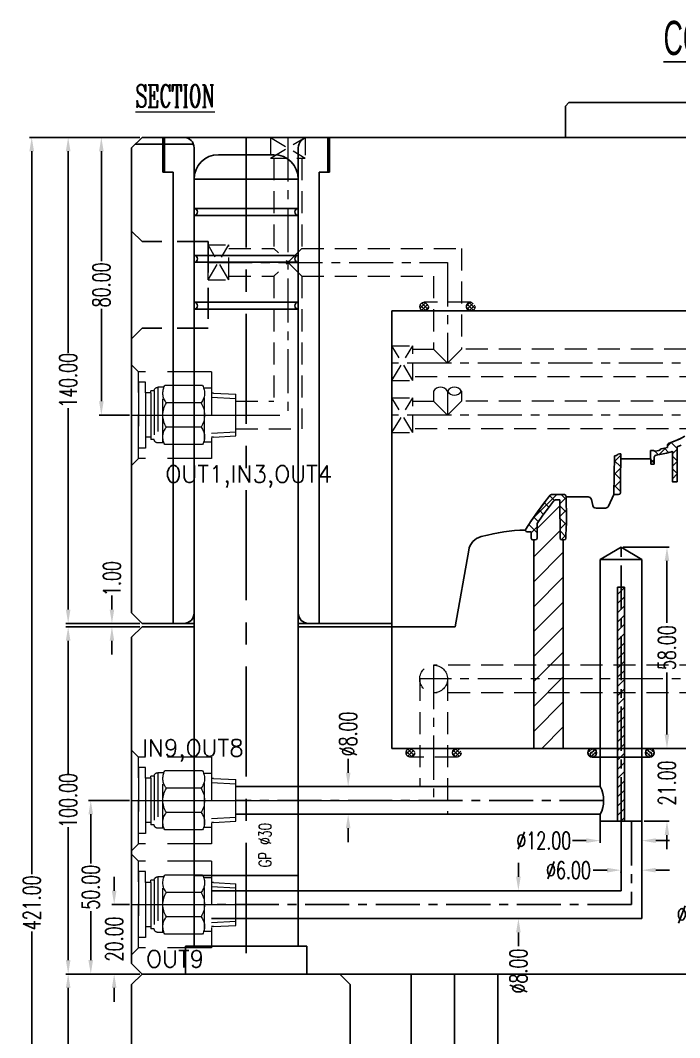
# Model space of a CAD drawing. Header units: inches. Extents: x 157915 to 159347, y -49911 to -48898.
# Drawn here: x 158451.1 to 158641.1, y -49717.4 to -49424.4 of the extents above; entities that cross this region are included whole.
import ezdxf
from ezdxf.enums import TextEntityAlignment as Align

# ---------------------------------------------------------------- set-up
doc = ezdxf.new("R2010")
doc.units = ezdxf.units.IN
doc.header["$LTSCALE"] = 2
doc.header["$MEASUREMENT"] = 0
doc.header["$PDMODE"] = 3
doc.header["$PDSIZE"] = 0.3125
for name, pattern in [('ACAD_ISO08W100', [36, 24, -3, 6, -3]), ('CENTER', [50.8, 31.75, -6.35, 6.35, -6.35]), ('DASHED2', [0.375, 0.25, -0.125]), ('HIDDEN', [9.525, 6.35, -3.175])]:
    doc.linetypes.add(name, pattern=pattern)
doc.layers.get('0').update_dxf_attribs({"linetype": 'CONTINUOUS'})
doc.layers.get('Defpoints').update_dxf_attribs({"linetype": 'CONTINUOUS'})
for name, color, linetype in [('5', 5, 'CONTINUOUS'), ('CAV-COR', 1, 'CONTINUOUS'), ('CL', 1, 'ACAD_ISO08W100'), ('COOL', 171, 'CONTINUOUS'), ('text', 7, 'CONTINUOUS'), ('wr1', 97, 'DASHED2'), ('WT', 4, 'CONTINUOUS')]:
    doc.layers.add(name, color=color, linetype=linetype)
for name, color, linetype, lineweight in [('dim', 3, 'CONTINUOUS', 15), ('WR', 122, 'HIDDEN', 18), ('截面', 191, 'CONTINUOUS', 15)]:
    doc.layers.add(name, color=color, linetype=linetype, lineweight=lineweight)
doc.styles.add('ROMANC', font='romanc', dxfattribs={"width": 0.6, "height": 1})
doc.styles.get("Standard").update_dxf_attribs({"font": 'txt.shx', "width": 0.67})
doc.dimstyles.new('2.00', dxfattribs={"dimtxt": 5, "dimasz": 4, "dimexe": 0.666, "dimexo": 0.626, "dimgap": 1, "dimtad": 0, "dimzin": 0, "dimdsep": 46, "dimtxsty": 'Standard', "dimcen": 0.09, "dimclrd": 3, "dimclre": 3, "dimclrt": 7, "dimazin": 0, "dimtfac": 1, "dimtofl": 0, "dimtmove": 0, "dimatfit": 0, "dimfxl": 0, "dimtolj": 1, "dimtzin": 0, "dimarcsym": 0})

# ---------------------------------------------------------------- blocks, each defined once
blk = doc.blocks.new('*D35365')
at = {"layer": 'Defpoints', "color": 0}
for p in [(158477.48, -49598.07), (158486.16, -49598.07), (158486.16, -49599.07)]:
    blk.add_point(p, dxfattribs=at)
at = {"layer": 'dim', "color": 3, "linetype": 'ByBlock', "lineweight": -2}
for p, q in [((158477.48, -49594.07), (158477.48, -49590.07)), ((158485.54, -49598.07), (158476.82, -49598.07)), ((158485.54, -49599.07), (158476.82, -49599.07)), ((158477.48, -49603.07), (158477.48, -49607.07))]:
    blk.add_line(p, q, dxfattribs=at)
at = {"layer": 'dim', "color": 3, "linetype": 'ByBlock'}
for points in [[(158476.82, -49594.07), (158478.15, -49594.07), (158477.48, -49598.07)], [(158478.15, -49603.07), (158476.82, -49603.07), (158477.48, -49599.07)]]:
    blk.add_solid(points, dxfattribs=at)
at = {"layer": 'dim', "color": 7, "linetype": 'ByBlock', "insert": (158477.48, -49585.16), "char_height": 5, "attachment_point": 5, "rotation": 90}
blk.add_mtext('\\A1;1.00', dxfattribs=at)
blk = doc.blocks.new('*D35366')
at = {"layer": 'Defpoints', "color": 0}
for p in [(158486.16, -49458.07), (158464.87, -49598.07), (158486.16, -49598.07)]:
    blk.add_point(p, dxfattribs=at)
at = {"layer": 'dim', "color": 3, "linetype": 'ByBlock', "lineweight": -2}
for p, q in [((158485.54, -49458.07), (158464.2, -49458.07)), ((158464.87, -49462.07), (158464.87, -49520.09)), ((158464.87, -49594.07), (158464.87, -49536.05)), ((158485.54, -49598.07), (158464.2, -49598.07))]:
    blk.add_line(p, q, dxfattribs=at)
at = {"layer": 'dim', "color": 3, "linetype": 'ByBlock'}
for points in [[(158465.53, -49462.07), (158464.2, -49462.07), (158464.87, -49458.07)], [(158464.2, -49594.07), (158465.53, -49594.07), (158464.87, -49598.07)]]:
    blk.add_solid(points, dxfattribs=at)
at = {"layer": 'dim', "color": 7, "linetype": 'ByBlock', "insert": (158464.87, -49528.07), "char_height": 5, "attachment_point": 5, "rotation": 90}
blk.add_mtext('\\A1;140.00', dxfattribs=at)
blk = doc.blocks.new('*D35367')
at = {"layer": 'Defpoints', "color": 0}
for p in [(158464.87, -49599.07), (158486.16, -49599.07), (158486.16, -49699.07)]:
    blk.add_point(p, dxfattribs=at)
at = {"layer": 'dim', "color": 3, "linetype": 'ByBlock', "lineweight": -2}
for p, q in [((158485.54, -49599.07), (158464.2, -49599.07)), ((158464.87, -49603.07), (158464.87, -49641.37)), ((158464.87, -49695.07), (158464.87, -49656.77)), ((158485.54, -49699.07), (158464.2, -49699.07))]:
    blk.add_line(p, q, dxfattribs=at)
at = {"layer": 'dim', "color": 3, "linetype": 'ByBlock'}
for points in [[(158465.53, -49603.07), (158464.2, -49603.07), (158464.87, -49599.07)], [(158464.2, -49695.07), (158465.53, -49695.07), (158464.87, -49699.07)]]:
    blk.add_solid(points, dxfattribs=at)
at = {"layer": 'dim', "color": 7, "linetype": 'ByBlock', "insert": (158464.87, -49649.07), "char_height": 5, "attachment_point": 5, "rotation": 90}
blk.add_mtext('\\A1;100.00', dxfattribs=at)
blk = doc.blocks.new('*D35368')
at = {"layer": 'Defpoints', "color": 0}
for p in [(158464.87, -49699.07), (158486.16, -49699.07), (158486.16, -49849.07)]:
    blk.add_point(p, dxfattribs=at)
at = {"layer": 'dim', "color": 3, "linetype": 'ByBlock', "lineweight": -2}
for p, q in [((158485.54, -49699.07), (158464.2, -49699.07)), ((158464.87, -49703.07), (158464.87, -49766.09)), ((158464.87, -49845.07), (158464.87, -49782.05)), ((158485.54, -49849.07), (158464.2, -49849.07))]:
    blk.add_line(p, q, dxfattribs=at)
at = {"layer": 'dim', "color": 3, "linetype": 'ByBlock'}
for points in [[(158465.53, -49703.07), (158464.2, -49703.07), (158464.87, -49699.07)], [(158464.2, -49845.07), (158465.53, -49845.07), (158464.87, -49849.07)]]:
    blk.add_solid(points, dxfattribs=at)
at = {"layer": 'dim', "color": 7, "linetype": 'ByBlock', "insert": (158464.87, -49774.07), "char_height": 5, "attachment_point": 5, "rotation": 90}
blk.add_mtext('\\A1;150.00', dxfattribs=at)
blk = doc.blocks.new('*D35370')
at = {"layer": 'Defpoints', "color": 0}
for p in [(158454.37, -49458.07), (158486.16, -49458.07), (158486.16, -49879.07)]:
    blk.add_point(p, dxfattribs=at)
at = {"layer": 'dim', "color": 3, "linetype": 'ByBlock', "lineweight": -2}
for p, q in [((158485.54, -49458.07), (158453.7, -49458.07)), ((158454.37, -49462.07), (158454.37, -49670.31)), ((158454.37, -49875.07), (158454.37, -49686.83)), ((158485.54, -49879.07), (158453.7, -49879.07))]:
    blk.add_line(p, q, dxfattribs=at)
at = {"layer": 'dim', "color": 3, "linetype": 'ByBlock'}
for points in [[(158455.04, -49462.07), (158453.7, -49462.07), (158454.37, -49458.07)], [(158453.7, -49875.07), (158455.04, -49875.07), (158454.37, -49879.07)]]:
    blk.add_solid(points, dxfattribs=at)
at = {"layer": 'dim', "color": 7, "linetype": 'ByBlock', "insert": (158454.37, -49678.57), "char_height": 5, "attachment_point": 5, "rotation": 90}
blk.add_mtext('\\A1;421.00', dxfattribs=at)
blk = doc.blocks.new('*X36757')
at = {"color": 0}
for p, q in [((-7.86, -0.44), (-6.25, 1.17)), ((-6.25, -1.17), (-7.86, 0.44)), ((-5.66, -0.71), (-7.4, 1.03)), ((-7.4, -1.03), (-5.66, 0.71)), ((-5.45, 0.15), (-6.54, 1.24)), ((5.45, 0.15), (6.54, 1.24)), ((5.66, -0.71), (7.4, 1.03)), ((7.4, -1.03), (5.66, 0.71)), ((7.86, -0.44), (6.25, 1.17)), ((6.25, -1.17), (7.86, 0.44)), ((-6.54, -1.24), (-5.45, -0.15)), ((6.54, -1.24), (5.45, -0.15))]:
    blk.add_line(p, q, dxfattribs=at)
blk = doc.blocks.new('*D37184')
at = {"layer": 'Defpoints', "color": 0}
for p in [(158474.43, -49458.07), (158486.16, -49458.07), (158483.16, -49538.07)]:
    blk.add_point(p, dxfattribs=at)
at = {"layer": 'dim', "color": 3, "linetype": 'ByBlock', "lineweight": -2}
for p, q in [((158485.54, -49458.07), (158473.77, -49458.07)), ((158474.43, -49462.07), (158474.43, -49493.71)), ((158474.43, -49534.07), (158474.43, -49507.43)), ((158482.54, -49538.07), (158473.77, -49538.07))]:
    blk.add_line(p, q, dxfattribs=at)
at = {"layer": 'dim', "color": 3, "linetype": 'ByBlock'}
for points in [[(158475.1, -49462.07), (158473.77, -49462.07), (158474.43, -49458.07)], [(158473.77, -49534.07), (158475.1, -49534.07), (158474.43, -49538.07)]]:
    blk.add_solid(points, dxfattribs=at)
at = {"layer": 'dim', "color": 7, "linetype": 'ByBlock', "insert": (158474.43, -49500.57), "char_height": 5, "attachment_point": 5, "rotation": 90}
blk.add_mtext('\\A1;80.00', dxfattribs=at)
blk = doc.blocks.new('*D37244')
at = {"layer": 'Defpoints', "color": 0}
for p in [(158471.38, -49649.07), (158483.16, -49649.07), (158486.16, -49699.07)]:
    blk.add_point(p, dxfattribs=at)
at = {"layer": 'dim', "color": 3, "linetype": 'ByBlock', "lineweight": -2}
for p, q in [((158482.54, -49649.07), (158470.71, -49649.07)), ((158471.38, -49653.07), (158471.38, -49667.21)), ((158471.38, -49695.07), (158471.38, -49680.93)), ((158485.54, -49699.07), (158470.71, -49699.07))]:
    blk.add_line(p, q, dxfattribs=at)
at = {"layer": 'dim', "color": 3, "linetype": 'ByBlock'}
for points in [[(158472.04, -49653.07), (158470.71, -49653.07), (158471.38, -49649.07)], [(158470.71, -49695.07), (158472.04, -49695.07), (158471.38, -49699.07)]]:
    blk.add_solid(points, dxfattribs=at)
at = {"layer": 'dim', "color": 7, "linetype": 'ByBlock', "insert": (158471.38, -49674.07), "char_height": 5, "attachment_point": 5, "rotation": 90}
blk.add_mtext('\\A1;50.00', dxfattribs=at)
blk = doc.blocks.new('*X37200')
at = {"color": 0}
for p, q in [((-9.52, 0.02), (-8.3, 1.25)), ((-9.26, -0.77), (-7.5, 0.98)), ((-7.5, -0.98), (-9.26, 0.77)), ((-7.07, -0.35), (-8.62, 1.2)), ((-8.62, -1.2), (-7.07, 0.35)), ((7.07, -0.35), (8.62, 1.2)), ((8.62, -1.2), (7.07, 0.35)), ((9.26, -0.77), (7.5, 0.98)), ((7.5, -0.98), (9.26, 0.77)), ((9.52, 0.02), (8.3, 1.25)), ((-8.3, -1.25), (-9.52, -0.02)), ((8.3, -1.25), (9.52, -0.02))]:
    blk.add_line(p, q, dxfattribs=at)
blk = doc.blocks.new('*D37257')
at = {"layer": 'Defpoints', "color": 0}
for p in [(158545.55, -49645.07), (158547.76, -49645.07), (158547.63, -49653.07)]:
    blk.add_point(p, dxfattribs=at)
at = {"layer": 'dim', "color": 3, "linetype": 'ByBlock', "lineweight": -2}
for p, q in [((158545.55, -49641.07), (158545.55, -49637.07)), ((158547.14, -49645.07), (158544.89, -49645.07)), ((158547.01, -49653.07), (158544.89, -49653.07)), ((158545.55, -49657.07), (158545.55, -49661.07))]:
    blk.add_line(p, q, dxfattribs=at)
at = {"layer": 'dim', "color": 3, "linetype": 'ByBlock'}
for points in [[(158544.89, -49641.07), (158546.22, -49641.07), (158545.55, -49645.07)], [(158546.22, -49657.07), (158544.89, -49657.07), (158545.55, -49653.07)]]:
    blk.add_solid(points, dxfattribs=at)
at = {"layer": 'dim', "color": 7, "linetype": 'ByBlock', "insert": (158545.55, -49629.93), "char_height": 5, "attachment_point": 5, "rotation": 90}
blk.add_mtext('%%c8.00', dxfattribs=at)
blk = doc.blocks.new('*D37260')
at = {"layer": 'Defpoints', "color": 0}
for p in [(158624.16, -49669), (158624.16, -49669.16), (158630.16, -49668.45)]:
    blk.add_point(p, dxfattribs=at)
at = {"layer": 'dim', "color": 3, "linetype": 'ByBlock', "lineweight": -2}
for p, q in [((158620.16, -49669.16), (158616.16, -49669.16)), ((158624.16, -49669.63), (158624.16, -49669.83)), ((158630.16, -49669.07), (158630.16, -49669.83)), ((158634.16, -49669.16), (158638.16, -49669.16))]:
    blk.add_line(p, q, dxfattribs=at)
at = {"layer": 'dim', "color": 3, "linetype": 'ByBlock'}
for points in [[(158620.16, -49669.83), (158620.16, -49668.49), (158624.16, -49669.16)], [(158634.16, -49668.49), (158634.16, -49669.83), (158630.16, -49669.16)]]:
    blk.add_solid(points, dxfattribs=at)
at = {"layer": 'dim', "color": 7, "linetype": 'ByBlock', "insert": (158609.02, -49669.16), "char_height": 5, "attachment_point": 5}
blk.add_mtext('%%c6.00', dxfattribs=at)
blk = doc.blocks.new('*D37261')
at = {"layer": 'Defpoints', "color": 0}
for p in [(158597.63, -49675.07), (158594.6, -49683.07), (158597.63, -49683.07)]:
    blk.add_point(p, dxfattribs=at)
at = {"layer": 'dim', "color": 3, "linetype": 'ByBlock', "lineweight": -2}
for p, q in [((158594.6, -49671.07), (158594.6, -49667.07)), ((158597.01, -49675.07), (158593.93, -49675.07)), ((158597.01, -49683.07), (158593.93, -49683.07)), ((158594.6, -49687.07), (158594.6, -49691.07))]:
    blk.add_line(p, q, dxfattribs=at)
at = {"layer": 'dim', "color": 3, "linetype": 'ByBlock'}
for points in [[(158593.93, -49671.07), (158595.26, -49671.07), (158594.6, -49675.07)], [(158595.26, -49687.07), (158593.93, -49687.07), (158594.6, -49683.07)]]:
    blk.add_solid(points, dxfattribs=at)
at = {"layer": 'dim', "color": 7, "linetype": 'ByBlock', "insert": (158594.6, -49698.21), "char_height": 5, "attachment_point": 5, "rotation": 90}
blk.add_mtext('%%c8.00', dxfattribs=at)
blk = doc.blocks.new('*D37262')
at = {"layer": 'Defpoints', "color": 0}
for p in [(158624.16, -49576.07), (158637.41, -49576.07), (158637.38, -49634.07)]:
    blk.add_point(p, dxfattribs=at)
at = {"layer": 'dim', "color": 3, "linetype": 'ByBlock', "lineweight": -2}
for p, q in [((158624.79, -49576.07), (158638.07, -49576.07)), ((158637.41, -49580.07), (158637.41, -49597.93)), ((158637.41, -49630.07), (158637.41, -49612.21)), ((158638, -49634.07), (158638.07, -49634.07))]:
    blk.add_line(p, q, dxfattribs=at)
at = {"layer": 'dim', "color": 3, "linetype": 'ByBlock'}
for points in [[(158638.07, -49580.07), (158636.74, -49580.07), (158637.41, -49576.07)], [(158636.74, -49630.07), (158638.07, -49630.07), (158637.41, -49634.07)]]:
    blk.add_solid(points, dxfattribs=at)
at = {"layer": 'dim', "color": 7, "linetype": 'ByBlock', "insert": (158637.41, -49605.07), "char_height": 5, "attachment_point": 5, "rotation": 90}
blk.add_mtext('\\A1;58.00', dxfattribs=at)
blk = doc.blocks.new('*D37263')
at = {"layer": 'Defpoints', "color": 0}
for p in [(158635.33, -49634.07), (158637.41, -49634.07), (158630.16, -49655.07)]:
    blk.add_point(p, dxfattribs=at)
at = {"layer": 'dim', "color": 3, "linetype": 'ByBlock', "lineweight": -2}
for p, q in [((158637.41, -49630.07), (158637.41, -49626.07)), ((158635.96, -49634.07), (158638.07, -49634.07)), ((158630.79, -49655.07), (158638.07, -49655.07)), ((158637.41, -49659.07), (158637.41, -49663.07))]:
    blk.add_line(p, q, dxfattribs=at)
at = {"layer": 'dim', "color": 3, "linetype": 'ByBlock'}
for points in [[(158636.74, -49630.07), (158638.07, -49630.07), (158637.41, -49634.07)], [(158638.07, -49659.07), (158636.74, -49659.07), (158637.41, -49655.07)]]:
    blk.add_solid(points, dxfattribs=at)
at = {"layer": 'dim', "color": 7, "linetype": 'ByBlock', "insert": (158637.41, -49644.03), "char_height": 5, "attachment_point": 5, "rotation": 90}
blk.add_mtext('\\A1;21.00', dxfattribs=at)
blk = doc.blocks.new('*D37264')
at = {"layer": 'Defpoints', "color": 0}
for p in [(158661.86, -49672.4), (158667.86, -49671.07), (158661.86, -49681.9)]:
    blk.add_point(p, dxfattribs=at)
at = {"layer": 'dim', "color": 3, "linetype": 'ByBlock', "lineweight": -2}
for p, q in [((158667.86, -49671.7), (158667.86, -49682.56)), ((158661.86, -49673.03), (158661.86, -49682.56)), ((158657.86, -49681.9), (158653.86, -49681.9)), ((158671.86, -49681.9), (158675.86, -49681.9))]:
    blk.add_line(p, q, dxfattribs=at)
at = {"layer": 'dim', "color": 3, "linetype": 'ByBlock'}
for points in [[(158657.86, -49682.56), (158657.86, -49681.23), (158661.86, -49681.9)], [(158671.86, -49681.23), (158671.86, -49682.56), (158667.86, -49681.9)]]:
    blk.add_solid(points, dxfattribs=at)
at = {"layer": 'dim', "color": 7, "linetype": 'ByBlock', "insert": (158646.72, -49681.9), "char_height": 5, "attachment_point": 5}
blk.add_mtext('%%c6.00', dxfattribs=at)
blk = doc.blocks.new('*D37265')
at = {"layer": 'Defpoints', "color": 0}
for p in [(158618.16, -49654.07), (158630.16, -49652.83), (158618.16, -49660.65)]:
    blk.add_point(p, dxfattribs=at)
at = {"layer": 'dim', "color": 3, "linetype": 'ByBlock', "lineweight": -2}
for p, q in [((158618.16, -49654.7), (158618.16, -49661.31)), ((158630.16, -49653.45), (158630.16, -49661.31)), ((158614.16, -49660.65), (158610.16, -49660.65)), ((158634.16, -49660.65), (158638.16, -49660.65))]:
    blk.add_line(p, q, dxfattribs=at)
at = {"layer": 'dim', "color": 3, "linetype": 'ByBlock'}
for points in [[(158614.16, -49661.31), (158614.16, -49659.98), (158618.16, -49660.65)], [(158634.16, -49659.98), (158634.16, -49661.31), (158630.16, -49660.65)]]:
    blk.add_solid(points, dxfattribs=at)
at = {"layer": 'dim', "color": 7, "linetype": 'ByBlock', "insert": (158601.9, -49660.65), "char_height": 5, "attachment_point": 5}
blk.add_mtext('%%c12.00', dxfattribs=at)
blk = doc.blocks.new('*D37266')
at = {"layer": 'Defpoints', "color": 0}
for p in [(158478.13, -49679.07), (158483.16, -49679.07), (158486.16, -49699.07)]:
    blk.add_point(p, dxfattribs=at)
at = {"layer": 'dim', "color": 3, "linetype": 'ByBlock', "lineweight": -2}
for p, q in [((158478.13, -49675.07), (158478.13, -49671.07)), ((158482.54, -49679.07), (158477.46, -49679.07)), ((158485.54, -49699.07), (158477.46, -49699.07)), ((158478.13, -49703.07), (158478.13, -49707.07))]:
    blk.add_line(p, q, dxfattribs=at)
at = {"layer": 'dim', "color": 3, "linetype": 'ByBlock'}
for points in [[(158477.46, -49675.07), (158478.79, -49675.07), (158478.13, -49679.07)], [(158478.79, -49703.07), (158477.46, -49703.07), (158478.13, -49699.07)]]:
    blk.add_solid(points, dxfattribs=at)
at = {"layer": 'dim', "color": 7, "linetype": 'ByBlock', "insert": (158478.13, -49688.97), "char_height": 5, "attachment_point": 5, "rotation": 90}
blk.add_mtext('\\A1;20.00', dxfattribs=at)
blk = doc.blocks.new('20150129.111502')
at = {"layer": '5', "color": 122, "linetype": 'HIDDEN', "lineweight": 0}
for p, q in [((0, 14.5), (0, -14.5)), ((2, 12.5), (0, 14.5)), ((2, 12.5), (2, -12.5)), ((23, 12.5), (2, 12.5)), ((23, -12.5), (23, 12.5)), ((2, -9.5), (2, 9.5)), ((4.01, 9.5), (2, 9.5)), ((4.01, 6.4), (4.01, 9.5)), ((4.01, -6.4), (4.01, 6.4)), ((5.51, 6.4), (4.01, 6.4)), ((5.51, 6.4), (5.51, 7)), ((6.51, 7), (5.51, 7)), ((5.51, 6.4), (5.51, 7)), ((5.51, -6.4), (5.51, 6.4)), ((6.51, -7), (6.51, 7)), ((7.51, -8), (7.51, 8)), ((9.33, 8), (7.51, 8)), ((9, 8), (9, -8)), ((20.43, 8.5), (9.57, 8.5)), ((23, 7.75), (20.77, 7.75)), ((21, 7.75), (21, -7.75)), ((23.56, 6.35), (23, 6.35)), ((23.56, 6.35), (30, 6.01)), ((30, 6.01), (30, -6.01)), ((20.01, 3.5), (9.99, 3.5)), ((23, 5.19), (30, 4.82)), ((20.01, -3.5), (9.99, -3.5)), ((23, -5.19), (30, -4.82)), ((5.51, -6.4), (4.01, -6.4)), ((4.01, -6.4), (4.01, -9.5)), ((5.51, -6.4), (5.51, -7)), ((5.51, -6.4), (5.51, -7)), ((6.51, -7), (5.51, -7)), ((9.33, -8), (7.51, -8)), ((20.43, -8.5), (9.57, -8.5)), ((23, -7.75), (20.77, -7.75)), ((23.56, -6.35), (23, -6.35)), ((23.56, -6.35), (30, -6.01)), ((4.01, -9.5), (2, -9.5)), ((2, -12.5), (0, -14.5)), ((23, -12.5), (2, -12.5))]:
    blk.add_line(p, q, dxfattribs=at)
at = {"layer": '5', "color": 122, "linetype": 'CENTER', "lineweight": 0, "ltscale": 0.5}
blk.add_line((0, 0), (30, 0), dxfattribs=at)
at = {"layer": '5', "color": 122, "linetype": 'HIDDEN', "lineweight": 0}
for centre, radius, start, end in [((7.51, 7), 1, 90, 180), ((13.47, 6.32), 4.47, 150.752, 219.0183), ((16.53, 6.32), 4.47, 320.9817, 29.248), ((15.66, 0), 6.66, 148.3016, 211.6984), ((14.34, 0), 6.66, 328.3016, 31.6984), ((13.47, -6.32), 4.47, 140.9817, 209.248), ((16.53, -6.32), 4.47, 330.752, 39.0183), ((7.51, -7), 1, 180, 270)]:
    blk.add_arc(centre, radius, start, end, dxfattribs=at)

msp = doc.modelspace()

# ---------------------------------------------------------------- hatches: boundary and pattern name
at = {"layer": 'wr1', "linetype": 'Continuous', "ltscale": 0.5}
h = msp.add_hatch(dxfattribs=at)
h.set_pattern_fill('ANSI31', color=256, scale=15, style=0)
h.paths.add_polyline_path([(158624.163, -49610.071), (158623.163, -49610.071), (158623.163, -49587.676), (158624.163, -49587.676)])
h.paths.add_polyline_path([(158625.163, -49610.071), (158624.163, -49610.071), (158624.163, -49587.676), (158625.163, -49587.676)])
h.paths.add_polyline_path([(158624.163, -49655.071), (158625.163, -49655.071), (158625.163, -49636.571), (158624.163, -49636.571)])
h.paths.add_polyline_path([(158623.163, -49655.071), (158624.163, -49655.071), (158624.163, -49636.571), (158623.163, -49636.571)])
h.paths.add_polyline_path([(158624.163, -49634.071), (158624.163, -49618.071), (158623.163, -49618.071), (158623.163, -49634.071)])
h.paths.add_polyline_path([(158625.163, -49634.071), (158625.163, -49618.071), (158624.163, -49618.071), (158624.163, -49634.071)])
h.paths.add_polyline_path([(158625.163, -49614.071), (158625.163, -49610.071), (158624.163, -49610.071), (158624.163, -49614.071)])
h.paths.add_polyline_path([(158624.163, -49614.071), (158624.163, -49610.071), (158623.163, -49610.071), (158623.163, -49614.071)])
h.paths.add_polyline_path([(158623.163, -49618.071), (158624.163, -49618.071), (158624.163, -49614.071), (158623.163, -49614.071)])
h.paths.add_polyline_path([(158624.163, -49618.071), (158625.163, -49618.071), (158625.163, -49614.071), (158624.163, -49614.071)])
h.paths.add_polyline_path([(158624.163, -49636.571), (158625.163, -49636.571), (158625.163, -49634.071), (158624.163, -49634.071)])
h.paths.add_polyline_path([(158623.163, -49636.571), (158624.163, -49636.571), (158624.163, -49634.071), (158623.163, -49634.071)])

# ---------------------------------------------------------------- linework, layer by layer
at = {"linetype": 'Continuous'}
for p, q in [((158608.163, -49449.071), (158609.163, -49448.071)), ((158608.163, -49449.071), (158608.163, -49458.071)), ((158707.163, -49448.071), (158609.163, -49448.071)), ((158483.163, -49461.071), (158486.163, -49458.071)), ((158486.163, -49458.071), (158830.163, -49458.071)), ((158492.163, -49458.071), (158492.163, -49468.071)), ((158492.663, -49458.071), (158492.663, -49468.071)), ((158539.663, -49458.071), (158539.663, -49468.071)), ((158540.163, -49458.071), (158540.163, -49468.071)), ((158483.163, -49461.071), (158483.163, -49595.071)), ((158484.163, -49460.071), (158500.991, -49460.071)), ((158501.163, -49461.071), (158501.163, -49691.071)), ((158531.163, -49461.071), (158531.163, -49691.071)), ((158492.163, -49468.071), (158495.163, -49468.071)), ((158495.163, -49468.071), (158495.163, -49598.071)), ((158537.163, -49468.071), (158537.163, -49598.071)), ((158537.163, -49468.071), (158540.163, -49468.071)), ((158501.163, -49478.557), (158531.163, -49478.557)), ((158501.163, -49480.557), (158531.163, -49480.557)), ((158501.163, -49492.057), (158531.163, -49492.057)), ((158501.163, -49494.057), (158531.163, -49494.057)), ((158501.163, -49505.557), (158531.163, -49505.557)), ((158501.163, -49507.557), (158531.163, -49507.557)), ((158483.163, -49595.071), (158486.163, -49598.071)), ((158486.163, -49599.071), (158483.163, -49602.071)), ((158486.163, -49598.071), (158501.163, -49598.071)), ((158486.163, -49599.071), (158501.163, -49599.071)), ((158531.163, -49598.071), (158558.163, -49598.071)), ((158531.163, -49599.071), (158558.163, -49599.071)), ((158483.163, -49602.071), (158483.163, -49696.071)), ((158483.163, -49696.071), (158486.163, -49699.071)), ((158486.163, -49699.071), (158483.163, -49702.071)), ((158486.163, -49699.071), (158792.663, -49699.071)), ((158543.163, -49699.071), (158546.163, -49702.071)), ((158483.163, -49702.071), (158483.163, -49821.071)), ((158546.163, -49702.071), (158546.163, -49846.071))]:
    msp.add_line(p, q, dxfattribs=at)
for p, q in [((158508.163, -49463.071), (158524.163, -49463.071)), ((158501.163, -49470.071), (158531.163, -49470.071)), ((158497.978, -49598.071), (158495.166, -49598.071)), ((158498.163, -49598.071), (158495.166, -49598.071)), ((158534.163, -49598.071), (158537.161, -49598.071)), ((158501.163, -49670.671), (158531.163, -49670.671)), ((158498.663, -49691.071), (158533.663, -49691.071)), ((158498.663, -49699.071), (158498.663, -49691.071)), ((158533.663, -49699.071), (158533.663, -49691.071)), ((158563.663, -49811.071), (158563.663, -49699.071)), ((158588.663, -49811.071), (158588.663, -49699.071))]:
    msp.add_line(p, q)
at = {"color": 8, "linetype": 'HIDDEN', "ltscale": 0.7}
for p, q in [((158483.163, -49485.071), (158486.163, -49488.071)), ((158505.163, -49488.071), (158486.163, -49488.071)), ((158505.163, -49488.071), (158505.163, -49513.071)), ((158486.163, -49513.071), (158483.163, -49516.071)), ((158505.163, -49513.071), (158486.163, -49513.071))]:
    msp.add_line(p, q, dxfattribs=at)
at = {"linetype": 'Continuous'}
for centre, radius, start, end in [((158498.163, -49461.071), 3, 0, 90), ((158534.163, -49461.071), 3, 90, 180), ((158501.163, -49479.557), 1, 270, 90), ((158531.163, -49479.557), 1, 90, 270), ((158501.163, -49493.057), 1, 270, 90), ((158531.163, -49493.057), 1, 90, 270), ((158501.163, -49506.557), 1, 270, 90), ((158531.163, -49506.557), 1, 90, 270)]:
    msp.add_arc(centre, radius, start, end, dxfattribs=at)
for centre, radius, start, end in [((158508.163, -49470.071), 7, 90, 180), ((158524.163, -49470.071), 7, 0, 90), ((158498.163, -49595.071), 3, 270, 0), ((158534.163, -49595.071), 3, 180, 270)]:
    msp.add_arc(centre, radius, start, end)
at = {"layer": 'CAV-COR'}
for p, q in [((158558.163, -49508.071), (158758.163, -49508.071)), ((158558.163, -49508.071), (158558.163, -49634.071)), ((158637.561, -49547.017), (158638.598, -49545.979)), ((158639.765, -49545.531), (158638.082, -49546.173)), ((158638.612, -49545.974), (158640.324, -49547.687)), ((158641.539, -49544.697), (158639.765, -49545.531)), ((158640.324, -49547.258), (158641.463, -49546.749)), ((158642.533, -49544.184), (158641, -49544.964)), ((158622.227, -49551.574), (158624.144, -49549.657)), ((158622.74, -49549.746), (158622.49, -49549.796)), ((158623.768, -49549.257), (158623.391, -49549.32)), ((158624.144, -49549.197), (158623.768, -49549.257)), ((158623.911, -49549.234), (158624.144, -49549.467)), ((158624.144, -49549.197), (158624.144, -49550.63)), ((158633.018, -49548.274), (158632.686, -49548.314)), ((158632.686, -49548.314), (158632.686, -49550.63)), ((158633.347, -49548.231), (158633.018, -49548.274)), ((158633.846, -49548.393), (158634.958, -49549.505)), ((158634.598, -49548.351), (158634.1, -49548.429)), ((158635.81, -49549.358), (158634.255, -49549.625)), ((158635.092, -49548.266), (158634.598, -49548.351)), ((158635.097, -49549.481), (158637.053, -49547.524)), ((158636.67, -49547.627), (158635.74, -49547.835)), ((158637.288, -49549.026), (158635.81, -49549.358)), ((158637.561, -49547.389), (158636.67, -49547.627)), ((158636.672, -49547.626), (158637.894, -49548.849)), ((158638.722, -49548.606), (158637.288, -49549.026)), ((158637.561, -49547.389), (158637.561, -49546.897)), ((158638.968, -49549.202), (158640.324, -49547.845)), ((158638.968, -49548.43), (158638.968, -49557.263)), ((158640.324, -49547.258), (158640.324, -49557.263)), ((158622.145, -49560.981), (158622.242, -49549.847)), ((158622.231, -49551.146), (158624.094, -49553.008)), ((158622.49, -49549.796), (158622.242, -49549.847)), ((158624.094, -49550.63), (158624.094, -49553.243)), ((158632.737, -49550.63), (158624.094, -49550.63)), ((158632.737, -49550.63), (158632.737, -49552.238)), ((158632.737, -49551.841), (158633.742, -49550.836)), ((158632.737, -49550.875), (158633.742, -49551.88)), ((158633.742, -49552.238), (158632.737, -49552.238)), ((158633.742, -49550.222), (158633.742, -49552.238)), ((158638.968, -49549.922), (158640.324, -49551.279)), ((158638.968, -49552.794), (158640.324, -49551.437)), ((158622.195, -49555.198), (158624.036, -49553.357)), ((158622.2, -49554.707), (158624.009, -49556.516)), ((158624.037, -49553.243), (158623.974, -49560.483)), ((158624.094, -49553.243), (158624.037, -49553.243)), ((158638.968, -49553.514), (158640.324, -49554.871)), ((158638.968, -49556.386), (158640.324, -49555.03)), ((158622.164, -49558.822), (158624.005, -49556.981)), ((158622.169, -49558.268), (158623.978, -49560.077)), ((158638.968, -49557.106), (158639.124, -49557.263)), ((158640.324, -49557.263), (158638.968, -49557.263)), ((158598.851, -49567.766), (158605.636, -49560.981)), ((158603.793, -49561.165), (158601.973, -49563.465)), ((158603.669, -49561.321), (158604.995, -49562.646)), ((158607.856, -49560.981), (158604.182, -49560.981)), ((158606.922, -49560.981), (158608.367, -49562.426)), ((158608.416, -49568.016), (158608.358, -49561.479)), ((158620.588, -49564.297), (158622.145, -49560.981)), ((158623.472, -49560.981), (158622.145, -49560.981)), ((158623.641, -49560.936), (158623.928, -49560.649)), ((158601.973, -49563.465), (158600.113, -49565.975)), ((158602.319, -49563.015), (158600.799, -49565.032)), ((158602.084, -49563.327), (158603.373, -49564.616)), ((158603.261, -49564.759), (158604.744, -49562.863)), ((158606.571, -49562.489), (158605.526, -49562.489)), ((158606.571, -49562.489), (158606.619, -49573.546)), ((158606.576, -49563.633), (158608.362, -49561.847)), ((158606.579, -49564.23), (158608.398, -49566.05)), ((158608.36, -49561.611), (158614.658, -49561.611)), ((158615.632, -49562.386), (158616.028, -49564.097)), ((158599.316, -49567.096), (158597.929, -49569.095)), ((158600.113, -49565.975), (158598.325, -49568.518)), ((158600.799, -49565.032), (158599.316, -49567.096)), ((158599.979, -49569.307), (158601.686, -49566.887)), ((158600.547, -49565.383), (158601.842, -49566.677)), ((158601.673, -49566.905), (158603.271, -49564.746)), ((158606.592, -49567.209), (158608.393, -49565.408)), ((158617.003, -49564.871), (158619.683, -49564.871)), ((158598.325, -49568.518), (158596.702, -49570.901)), ((158597.584, -49569.604), (158599.968, -49571.988)), ((158598.271, -49571.938), (158599.975, -49570.234)), ((158599.051, -49567.479), (158600.351, -49568.779)), ((158599.979, -49569.307), (158599.961, -49573.546)), ((158606.594, -49567.838), (158608.416, -49569.659)), ((158606.607, -49570.786), (158608.416, -49568.978)), ((158608.318, -49569.825), (158608.302, -49573.546)), ((158608.416, -49569.825), (158608.318, -49569.825)), ((158608.416, -49569.825), (158608.416, -49568.016)), ((158585.65, -49572.609), (158583.867, -49573.067)), ((158595.052, -49571.238), (158596.617, -49571.18)), ((158596.616, -49571.181), (158596.617, -49571.18)), ((158598.27, -49571.685), (158597.119, -49571.685)), ((158598.27, -49571.685), (158598.278, -49573.546)), ((158606.61, -49571.446), (158608.304, -49573.14)), ((158606.969, -49574.016), (158608.306, -49572.679)), ((158599.458, -49574.046), (158598.78, -49574.046)), ((158607.8, -49574.046), (158607.122, -49574.046)), ((158576.393, -49599.071), (158580.282, -49577.016)), ((158576.393, -49599.071), (158558.163, -49599.071)), ((158558.163, -49634.071), (158758.163, -49634.071))]:
    msp.add_line(p, q, dxfattribs=at)
at = {"layer": 'CAV-COR', "color": 155}
for p, q in [((158599.04, -49574.046), (158599.04, -49634.071)), ((158607.54, -49574.046), (158607.54, -49634.071))]:
    msp.add_line(p, q, dxfattribs=at)
at = {"layer": 'CAV-COR'}
for points in [[(158641, -49544.964), (158639.538, -49545.627), (158638.082, -49546.173)], [(158595.052, -49571.238), (158593.478, -49571.355), (158591.909, -49571.518), (158590.359, -49571.72), (158588.833, -49571.961), (158587.284, -49572.251), (158585.65, -49572.609)]]:
    msp.add_lwpolyline(points, dxfattribs=at)
for centre, radius, start, end in [((158638.324, -49546.897), 0.764, 108.52393, 180), ((158622.644, -49549.253), 0.502, 280.99679, 325.98346), ((158623.477, -49549.815), 0.502, 99.84299, 145.98346), ((158633.413, -49548.729), 0.502, 52.48841, 97.5758), ((158634.025, -49547.932), 0.502, 232.48841, 278.56972), ((158634.345, -49550.222), 0.603, 98.53407, 180), ((158635.003, -49547.771), 0.503, 280.1813, 326.41005), ((158635.84, -49548.327), 0.502, 101.52833, 146.41047), ((158638.566, -49548.129), 0.502, 288.14865, 323.1301), ((158604.182, -49561.484), 0.502, 90, 140.61189), ((158607.856, -49561.484), 0.502, 0.5, 90), ((158623.472, -49560.479), 0.502, 270, 359.5), ((158605.526, -49563.494), 1.005, 90, 141.14531), ((158614.658, -49562.611), 1, 13.04, 90), ((158617.003, -49563.871), 1, 193.04, 270), ((158619.683, -49563.871), 1, 270, 334.84), ((158585.206, -49577.884), 5, 105.53114, 170), ((158597.119, -49571.182), 0.502, 146.02955, 270), ((158598.78, -49573.544), 0.502, 180.25, 270), ((158599.458, -49573.544), 0.502, 270, 359.75), ((158607.122, -49573.544), 0.502, 180.25, 270), ((158607.8, -49573.544), 0.502, 270, 359.75)]:
    msp.add_arc(centre, radius, start, end, dxfattribs=at)
at = {"layer": 'CL', "color": 7, "linetype": 'CENTER', "ltscale": 0.5}
for p, q in [((158516.163, -49458.071), (158516.163, -49699.071)), ((158576.163, -49699.071), (158576.163, -49849.071))]:
    msp.add_line(p, q, dxfattribs=at)
at = {"layer": 'WR', "linetype": 'HIDDEN', "ltscale": 0.4}
for p, q in [((158523.163, -49464.071), (158533.163, -49458.071)), ((158523.163, -49458.071), (158533.163, -49464.071)), ((158523.163, -49458.071), (158523.163, -49464.071)), ((158523.163, -49458.071), (158533.163, -49458.071)), ((158533.163, -49458.071), (158533.163, -49464.071)), ((158523.163, -49464.071), (158533.163, -49464.071)), ((158511.163, -49499.071), (158505.163, -49489.071)), ((158505.163, -49499.071), (158511.163, -49489.071)), ((158505.163, -49489.071), (158511.163, -49489.071)), ((158505.163, -49499.071), (158505.163, -49489.071)), ((158505.163, -49499.071), (158511.163, -49499.071)), ((158564.163, -49528.071), (158558.163, -49518.071)), ((158558.163, -49528.071), (158564.163, -49518.071)), ((158558.163, -49518.071), (158564.163, -49518.071)), ((158558.163, -49528.071), (158558.163, -49518.071)), ((158564.163, -49528.071), (158564.163, -49518.071)), ((158558.163, -49528.071), (158564.163, -49528.071)), ((158564.163, -49543.071), (158558.163, -49533.071)), ((158558.163, -49543.071), (158564.163, -49533.071)), ((158558.163, -49533.071), (158564.163, -49533.071)), ((158558.163, -49543.071), (158558.163, -49533.071)), ((158564.163, -49543.071), (158564.163, -49533.071)), ((158558.163, -49543.071), (158564.163, -49543.071))]:
    msp.add_line(p, q, dxfattribs=at)
at = {"layer": 'WR', "linetype": 'CENTER', "ltscale": 0.2}
for p, q in [((158528.163, -49458.071), (158528.163, -49538.071)), ((158505.163, -49494.071), (158574.163, -49494.071)), ((158574.163, -49494.071), (158574.163, -49523.071)), ((158758.163, -49523.071), (158558.163, -49523.071)), ((158574.163, -49531.176), (158574.163, -49538.071)), ((158513.163, -49538.071), (158528.163, -49538.071)), ((158758.163, -49538.071), (158558.163, -49538.071)), ((158570.163, -49610.071), (158570.163, -49649.071)), ((158758.163, -49614.071), (158566.163, -49614.071)), ((158513.163, -49649.071), (158570.163, -49649.071))]:
    msp.add_line(p, q, dxfattribs=at)
at = {"layer": 'WR', "linetype": 'HIDDEN', "ltscale": 0.5}
for p, q in [((158524.163, -49464.071), (158524.163, -49490.071)), ((158532.163, -49464.071), (158532.163, -49490.071)), ((158511.163, -49499.071), (158511.163, -49489.071)), ((158511.163, -49490.071), (158524.163, -49490.071)), ((158532.163, -49490.071), (158524.163, -49498.071)), ((158532.163, -49498.071), (158524.163, -49490.071)), ((158532.163, -49490.071), (158578.163, -49490.071)), ((158578.163, -49490.071), (158578.163, -49519.071)), ((158511.163, -49498.071), (158524.163, -49498.071)), ((158524.163, -49498.071), (158524.163, -49534.071)), ((158532.163, -49498.071), (158532.163, -49542.071)), ((158532.163, -49498.071), (158570.163, -49498.071)), ((158570.163, -49498.071), (158570.163, -49519.071)), ((158580.853, -49505.571), (158567.473, -49505.571)), ((158580.853, -49508.071), (158567.473, -49508.071)), ((158564.163, -49519.071), (158570.163, -49519.071)), ((158738.163, -49519.071), (158578.163, -49519.071)), ((158752.163, -49527.071), (158564.163, -49527.071)), ((158570.163, -49531.176), (158570.163, -49534.071)), ((158578.163, -49531.176), (158578.163, -49534.071)), ((158513.163, -49534.071), (158524.163, -49534.071)), ((158564.163, -49534.071), (158570.163, -49534.071)), ((158738.163, -49534.071), (158578.163, -49534.071)), ((158513.163, -49542.071), (158532.163, -49542.071)), ((158752.163, -49542.071), (158564.163, -49542.071)), ((158752.163, -49610.071), (158570.163, -49610.071)), ((158566.163, -49614.071), (158566.163, -49645.071)), ((158574.163, -49614.071), (158574.163, -49653.071)), ((158752.163, -49618.071), (158570.163, -49618.071)), ((158576.853, -49634.071), (158563.473, -49634.071)), ((158576.853, -49636.571), (158563.473, -49636.571)), ((158513.163, -49645.071), (158566.163, -49645.071)), ((158513.163, -49653.071), (158574.163, -49653.071))]:
    msp.add_line(p, q, dxfattribs=at)
at = {"layer": 'WR', "linetype": 'ByBlock'}
for p, q in [((158574.163, -49523.071), (158570.163, -49519.071)), ((158578.163, -49519.071), (158574.163, -49523.071)), ((158574.163, -49538.071), (158570.163, -49534.071)), ((158578.163, -49534.071), (158574.163, -49538.071))]:
    msp.add_line(p, q, dxfattribs=at)
at = {"layer": 'WR', "linetype": 'HIDDEN', "ltscale": 0.5}
for centre, radius in [((158567.473, -49506.821), 1.25), ((158580.853, -49506.821), 1.25), ((158570.163, -49614.071), 4), ((158563.473, -49635.321), 1.25), ((158576.853, -49635.321), 1.25)]:
    msp.add_circle(centre, radius, dxfattribs=at)
at = {"layer": 'WR', "linetype": 'ByBlock'}
for centre, start, end in [((158572.163, -49532.339), 30.16441, 149.83559), ((158576.163, -49532.339), 30.16441, 149.83559), ((158576.163, -49530.014), 210.16441, 329.83559)]:
    msp.add_arc(centre, 2.313, start, end, dxfattribs=at)
at = {"layer": 'wr1', "linetype": 'Continuous', "ltscale": 0.5}
for p, q in [((158618.163, -49579.676), (158624.163, -49576.071)), ((158630.163, -49579.676), (158624.163, -49576.071)), ((158618.163, -49645.071), (158618.163, -49579.676)), ((158618.163, -49579.676), (158630.163, -49579.676)), ((158630.163, -49655.071), (158630.163, -49579.676)), ((158623.163, -49655.071), (158623.163, -49587.676)), ((158623.163, -49587.676), (158625.163, -49587.676)), ((158625.163, -49655.071), (158625.163, -49587.676)), ((158632.438, -49634.071), (158615.888, -49634.071)), ((158632.438, -49636.571), (158615.888, -49636.571)), ((158618.163, -49645.071), (158513.163, -49645.071)), ((158618.163, -49653.071), (158513.163, -49653.071)), ((158618.163, -49655.071), (158618.163, -49653.071)), ((158624.163, -49655.071), (158624.163, -49675.071)), ((158630.163, -49655.071), (158630.163, -49683.071)), ((158624.163, -49675.071), (158506.163, -49675.071)), ((158630.163, -49683.071), (158506.163, -49683.071))]:
    msp.add_line(p, q, dxfattribs=at)
at = {"layer": 'wr1', "linetype": 'CENTER', "ltscale": 0.2}
for p, q in [((158624.163, -49655.071), (158624.163, -49576.071)), ((158619.163, -49649.071), (158513.163, -49649.071)), ((158630.163, -49655.071), (158618.163, -49655.071)), ((158627.163, -49655.071), (158627.163, -49679.071)), ((158627.163, -49679.071), (158506.163, -49679.071))]:
    msp.add_line(p, q, dxfattribs=at)
at = {"layer": 'wr1', "linetype": 'Continuous', "ltscale": 0.5}
for centre in [(158615.888, -49635.321), (158632.438, -49635.321)]:
    msp.add_circle(centre, 1.25, dxfattribs=at)
msp.add_arc((158610.663, -49649.071), 8.5, 331.92751, 28.07249, dxfattribs=at)
at = {"layer": '截面'}
for p, q in [((158599.973, -49570.78), (158606.578, -49564.175)), ((158599.04, -49578.897), (158606.61, -49571.328)), ((158599.04, -49586.081), (158607.54, -49577.581)), ((158599.04, -49593.266), (158607.54, -49584.766)), ((158599.04, -49600.45), (158607.54, -49591.95)), ((158599.04, -49607.634), (158607.54, -49599.134)), ((158599.04, -49614.818), (158607.54, -49606.318)), ((158599.04, -49622.002), (158607.54, -49613.502)), ((158599.04, -49629.187), (158607.54, -49620.687)), ((158601.34, -49634.071), (158607.54, -49627.871))]:
    msp.add_line(p, q, dxfattribs=at)

# ---------------------------------------------------------------- block references
at = {"layer": 'WR', "linetype": 'HIDDEN', "ltscale": 0.5, "rotation": -180}
for p in [(158574.163, -49506.821), (158570.163, -49635.321)]:
    msp.add_blockref('*X36757', p, dxfattribs=at)
at = {"layer": 'wr1', "linetype": 'Continuous', "ltscale": 0.5, "rotation": 180}
msp.add_blockref('*X37200', (158624.163, -49635.321), dxfattribs=at)
at = {"layer": 'WT', "linetype": 'ByBlock', "rotation": -180}
for p, xscale in [((158483.163, -49538.071), -0.9999999999999991), ((158483.163, -49649.071), -0.9999999999999987), ((158483.163, -49679.071), -0.9999999999999987)]:
    msp.add_blockref('20150129.111502', p, dxfattribs=dict(at, xscale=xscale))

# ---------------------------------------------------------------- texts
at = {"color": 122, "insert": (158636.421, -49424.508), "char_height": 9.84367, "width": 79.31063, "attachment_point": 1, "style": 'ROMANC'}
msp.add_mtext('{\\f新細明體|b0|i0|c136|p54;\\LCORE  SIDE }', dxfattribs=at)
at = {"layer": 'COOL', "color": 4}
for s, p in [('OUT1,IN3,OUT4', (158516.943, -49555.784)), ('IN9,OUT8', (158500.811, -49634.687)), ('OUT9', (158495.692, -49694.727))]:
    msp.add_text(s, height=4.8768, rotation=360, dxfattribs=at).set_placement(p, align=Align.MIDDLE)
at = {"layer": 'dim', "linetype": 'ByBlock', "style": 'ROMANC', "width": 0.6}
msp.add_text('%%uSECTION', height=6.48, dxfattribs=at).set_placement((158484.292, -49449.374))
at = {"layer": 'text', "insert": (158519.81, -49668.291), "char_height": 3.6, "width": 25.66758, "attachment_point": 1, "rotation": 90}
msp.add_mtext('GP %%c30', dxfattribs=at)

# ---------------------------------------------------------------- dimensions: what is measured, and where the dimension line sits
at = {"layer": 'dim', "linetype": 'ByBlock'}
for base, p1, p2, picture, middle in [((158454.371, -49458.071), (158486.163, -49879.071), (158486.163, -49458.071), '*D35370', (158454.371, -49678.571)), ((158474.432, -49458.071), (158483.163, -49538.071), (158486.163, -49458.071), '*D37184', (158474.432, -49500.571)), ((158637.408, -49576.071), (158637.379, -49634.071), (158624.163, -49576.071), '*D37262', (158637.408, -49605.071)), ((158637.408, -49634.071), (158630.163, -49655.071), (158635.335, -49634.071), '*D37263', (158637.408, -49644.026)), ((158471.376, -49649.071), (158486.163, -49699.071), (158483.163, -49649.071), '*D37244', (158471.376, -49674.071)), ((158478.127, -49679.071), (158486.163, -49699.071), (158483.163, -49679.071), '*D37266', (158478.127, -49688.974))]:
    dim = msp.add_linear_dim(base=base, p1=p1, p2=p2, angle=90, dimstyle='2.00', dxfattribs=at)
    dim.commit()
    dim.dimension.update_dxf_attribs({"geometry": picture, "text_midpoint": middle, "dimtype": 160})
for base, p1, p2, picture, middle in [((158464.867, -49598.071), (158486.163, -49458.071), (158486.163, -49598.071), '*D35366', (158464.867, -49528.071)), ((158477.484, -49598.071), (158486.163, -49599.071), (158486.163, -49598.071), '*D35365', (158477.484, -49585.163)), ((158464.867, -49599.071), (158486.163, -49699.071), (158486.163, -49599.071), '*D35367', (158464.867, -49649.071)), ((158464.867, -49699.071), (158486.163, -49849.071), (158486.163, -49699.071), '*D35368', (158464.867, -49774.071))]:
    dim = msp.add_linear_dim(base=base, p1=p1, p2=p2, angle=90, dimstyle='2.00', dxfattribs=at)
    dim.commit()
    dim.dimension.update_dxf_attribs({"geometry": picture, "text_midpoint": middle})
for base, p1, p2, picture, middle in [((158545.554, -49645.071), (158547.634, -49653.071), (158547.764, -49645.071), '*D37257', (158545.554, -49629.929)), ((158594.595, -49683.071), (158597.634, -49675.071), (158597.634, -49683.071), '*D37261', (158594.595, -49698.213))]:
    dim = msp.add_linear_dim(base=base, p1=p1, p2=p2, angle=90, text='%%c<>', dimstyle='2.00', dxfattribs=at)
    dim.commit()
    dim.dimension.update_dxf_attribs({"geometry": picture, "text_midpoint": middle})
for base, p1, p2, picture, middle in [((158618.163, -49660.646), (158630.163, -49652.826), (158618.163, -49654.071), '*D37265', (158601.905, -49660.646)), ((158624.163, -49669.16), (158630.163, -49668.445), (158624.163, -49669.003), '*D37260', (158609.021, -49669.16)), ((158661.863, -49681.897), (158667.863, -49671.071), (158661.863, -49672.401), '*D37264', (158646.721, -49681.897))]:
    dim = msp.add_linear_dim(base=base, p1=p1, p2=p2, text='%%c<>', dimstyle='2.00', dxfattribs=at)
    dim.commit()
    dim.dimension.update_dxf_attribs({"geometry": picture, "text_midpoint": middle})

doc.saveas('drawing.dxf')
